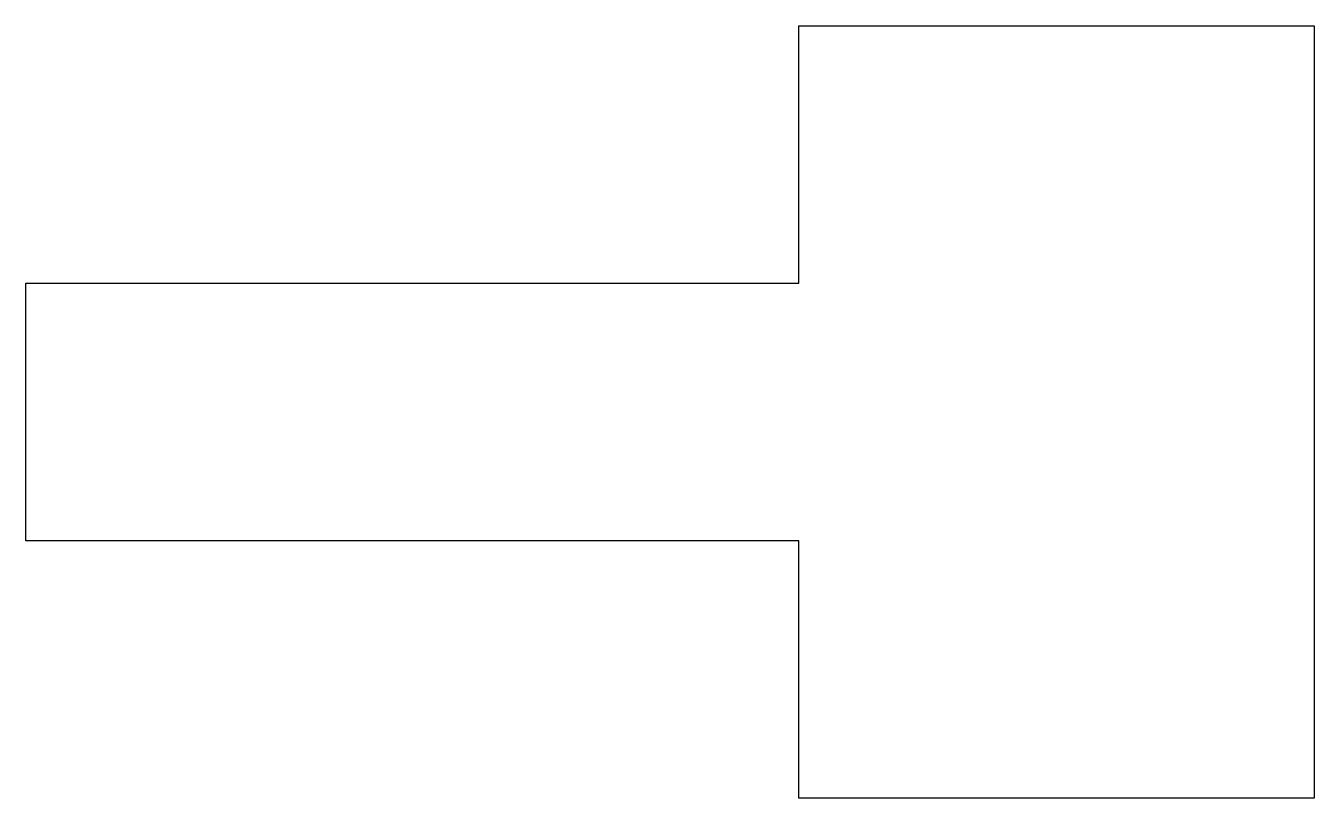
# Model space of a CAD drawing. Extents: x -139 to -12, y 222 to 298.
import ezdxf

# ---------------------------------------------------------------- set-up
doc = ezdxf.new("R2010")
doc.units = 0

msp = doc.modelspace()

# ---------------------------------------------------------------- linework, layer by layer
at = {"layer": 'Layer 1'}
for p, q in [((-62.8811, 272.312), (-62.8811, 297.712)), ((-62.8811, 297.712), (-12.0811, 297.712)), ((-12.0811, 297.712), (-12.0811, 221.512)), ((-139.081, 272.312), (-62.8811, 272.312)), ((-139.081, 246.912), (-139.081, 272.312)), ((-62.8811, 246.912), (-139.081, 246.912)), ((-62.8811, 221.512), (-62.8811, 246.912)), ((-12.0811, 221.512), (-62.8811, 221.512))]:
    msp.add_line(p, q, dxfattribs=at)

doc.saveas('drawing.dxf')
